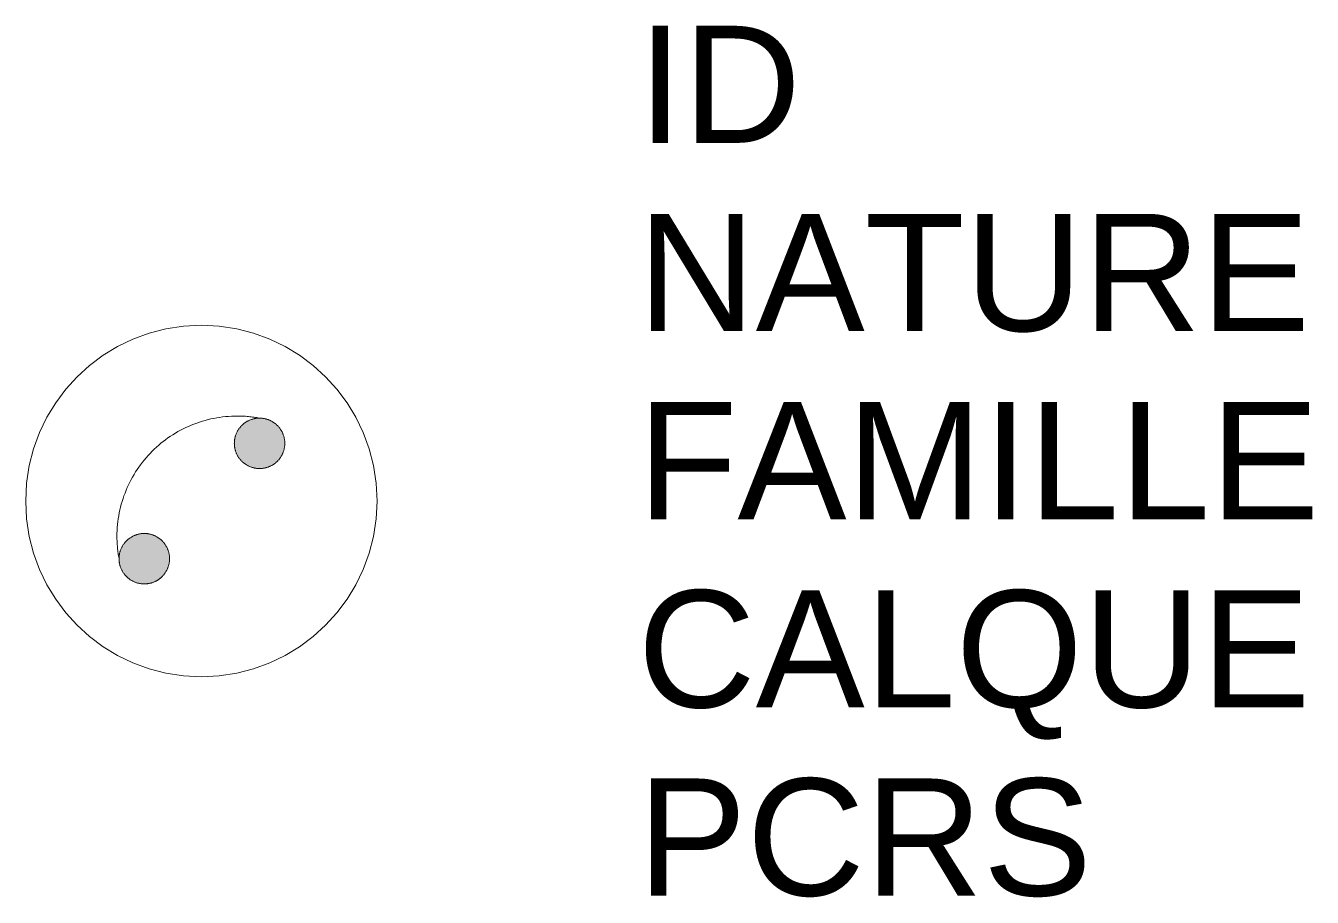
# Model space of a CAD drawing. Header units: metres. Extents: x 3205.75 to 3207.95, y 1846.88 to 1848.37.
import ezdxf

# ---------------------------------------------------------------- set-up
doc = ezdxf.new("R2010")
doc.units = ezdxf.units.M
doc.linetypes.add('Socle_Continu', pattern=[2.5, 2.5, 0])
doc.layers.add('TELEC_SCS', color=3, linetype='Socle_Continu', lineweight=13)
doc.styles.get("Standard").update_dxf_attribs({"font": 'arial.ttf'})

msp = doc.modelspace()

# ---------------------------------------------------------------- hatches: boundary and pattern name
at = {"layer": 'TELEC_SCS', "linetype": 'Socle_Continu'}
h = msp.add_hatch(color=256, dxfattribs=at)
edge = h.paths.add_edge_path()
edge.add_ellipse((3206.1486, 1847.658), major_axis=(-0.0305, 0.0305), ratio=1, start_angle=179.1533, end_angle=359.1533, ccw=False)
edge.add_ellipse((3206.1486, 1847.658), major_axis=(-0.0305, 0.0305), ratio=1, start_angle=-0.8467, end_angle=179.1533, ccw=False)
h = msp.add_hatch(color=256, dxfattribs=at)
edge = h.paths.add_edge_path()
edge.add_ellipse((3205.9517, 1847.4611), major_axis=(-0.0305, 0.0305), ratio=1, start_angle=179.0978, end_angle=359.0978, ccw=False)
edge.add_ellipse((3205.9517, 1847.4611), major_axis=(0.0305, 0.0305), ratio=1, start_angle=89.0978, end_angle=269.0978, ccw=False)

# ---------------------------------------------------------------- linework, layer by layer
for points in [[(3206.1486, 1847.7011, 0.04668), (3206.1105, 1847.7046, 0.098491), (3206.0319, 1847.689, 0.098491), (3205.9652, 1847.6445, 0.098491), (3205.9207, 1847.5778, 0.098491), (3205.905, 1847.4992, 0.04668), (3205.9086, 1847.4611, 0.098491)], [(3206.1186, 1847.6889, 0.003694), (3206.1182, 1847.6884, 0.098491), (3206.1088, 1847.6745, 0.098491), (3206.1055, 1847.658, 0.098491), (3206.1088, 1847.6415, 0.098491), (3206.1182, 1847.6275, 0.098491), (3206.1321, 1847.6182, 0.098491), (3206.1486, 1847.6149, 0.098491), (3206.1651, 1847.6182, 0.094763), (3206.1786, 1847.6271, 0.098491)], [(3206.1786, 1847.6271, 0.003694), (3206.1791, 1847.6275, 0.098491), (3206.1884, 1847.6415, 0.098491), (3206.1917, 1847.658, 0.098491), (3206.1884, 1847.6745, 0.098491), (3206.1791, 1847.6884, 0.098491), (3206.1651, 1847.6978, 0.098491), (3206.1486, 1847.7011, 0.098491), (3206.1321, 1847.6978, 0.094763), (3206.1186, 1847.6889, 0.098491)], [(3205.9217, 1847.492, 0.003937), (3205.9213, 1847.4916, 0.098491), (3205.9119, 1847.4776, 0.098491), (3205.9086, 1847.4611, 0.098491), (3205.9119, 1847.4446, 0.098491), (3205.9213, 1847.4306, 0.098491), (3205.9353, 1847.4212, 0.098491), (3205.9517, 1847.418, 0.098491), (3205.9682, 1847.4212, 0.094518), (3205.9817, 1847.4301, 0.098491)]]:
    msp.add_lwpolyline(points, format="xyb", dxfattribs=at)
msp.add_lwpolyline([(3205.9213, 1847.4916, 0.098491), (3205.9119, 1847.4776, 0.098491), (3205.9086, 1847.4611, 0.098491), (3205.9119, 1847.4446, 0.098491), (3205.9213, 1847.4306, 0.098491), (3205.9353, 1847.4212, 0.098491), (3205.9517, 1847.418, 0.098491), (3205.9682, 1847.4212, 0.098491), (3205.9822, 1847.4306, 0.098491), (3205.9916, 1847.4446, 0.098491), (3205.9949, 1847.4611, 0.098491), (3205.9916, 1847.4776, 0.098491), (3205.9822, 1847.4916, 0.098491), (3205.9682, 1847.5009, 0.098491), (3205.9517, 1847.5042, 0.098491), (3205.9353, 1847.5009, 0.098491)], format="xyb", close=True, dxfattribs=at)
msp.add_circle((3206.0492, 1847.5595), 0.3, dxfattribs=at)

# ---------------------------------------------------------------- texts
at = {"layer": 'TELEC_SCS', "linetype": 'Socle_Continu', "flags": 9}
for tag, p, s in [('ID', (3206.7941, 1848.171), 'IP_0642'), ('NATURE', (3206.7941, 1847.8497), 'Citerneau circulaire télécom'), ('FAMILLE', (3206.7941, 1847.5284), 'Télécommunication'), ('CALQUE', (3206.7941, 1847.2071), 'TELEC_SCS'), ('PCRS', (3206.7941, 1846.8858), 'AffleurantSymbole')]:
    msp.add_attdef(tag, p, s, height=0.2, dxfattribs=at)

doc.saveas('drawing.dxf')
